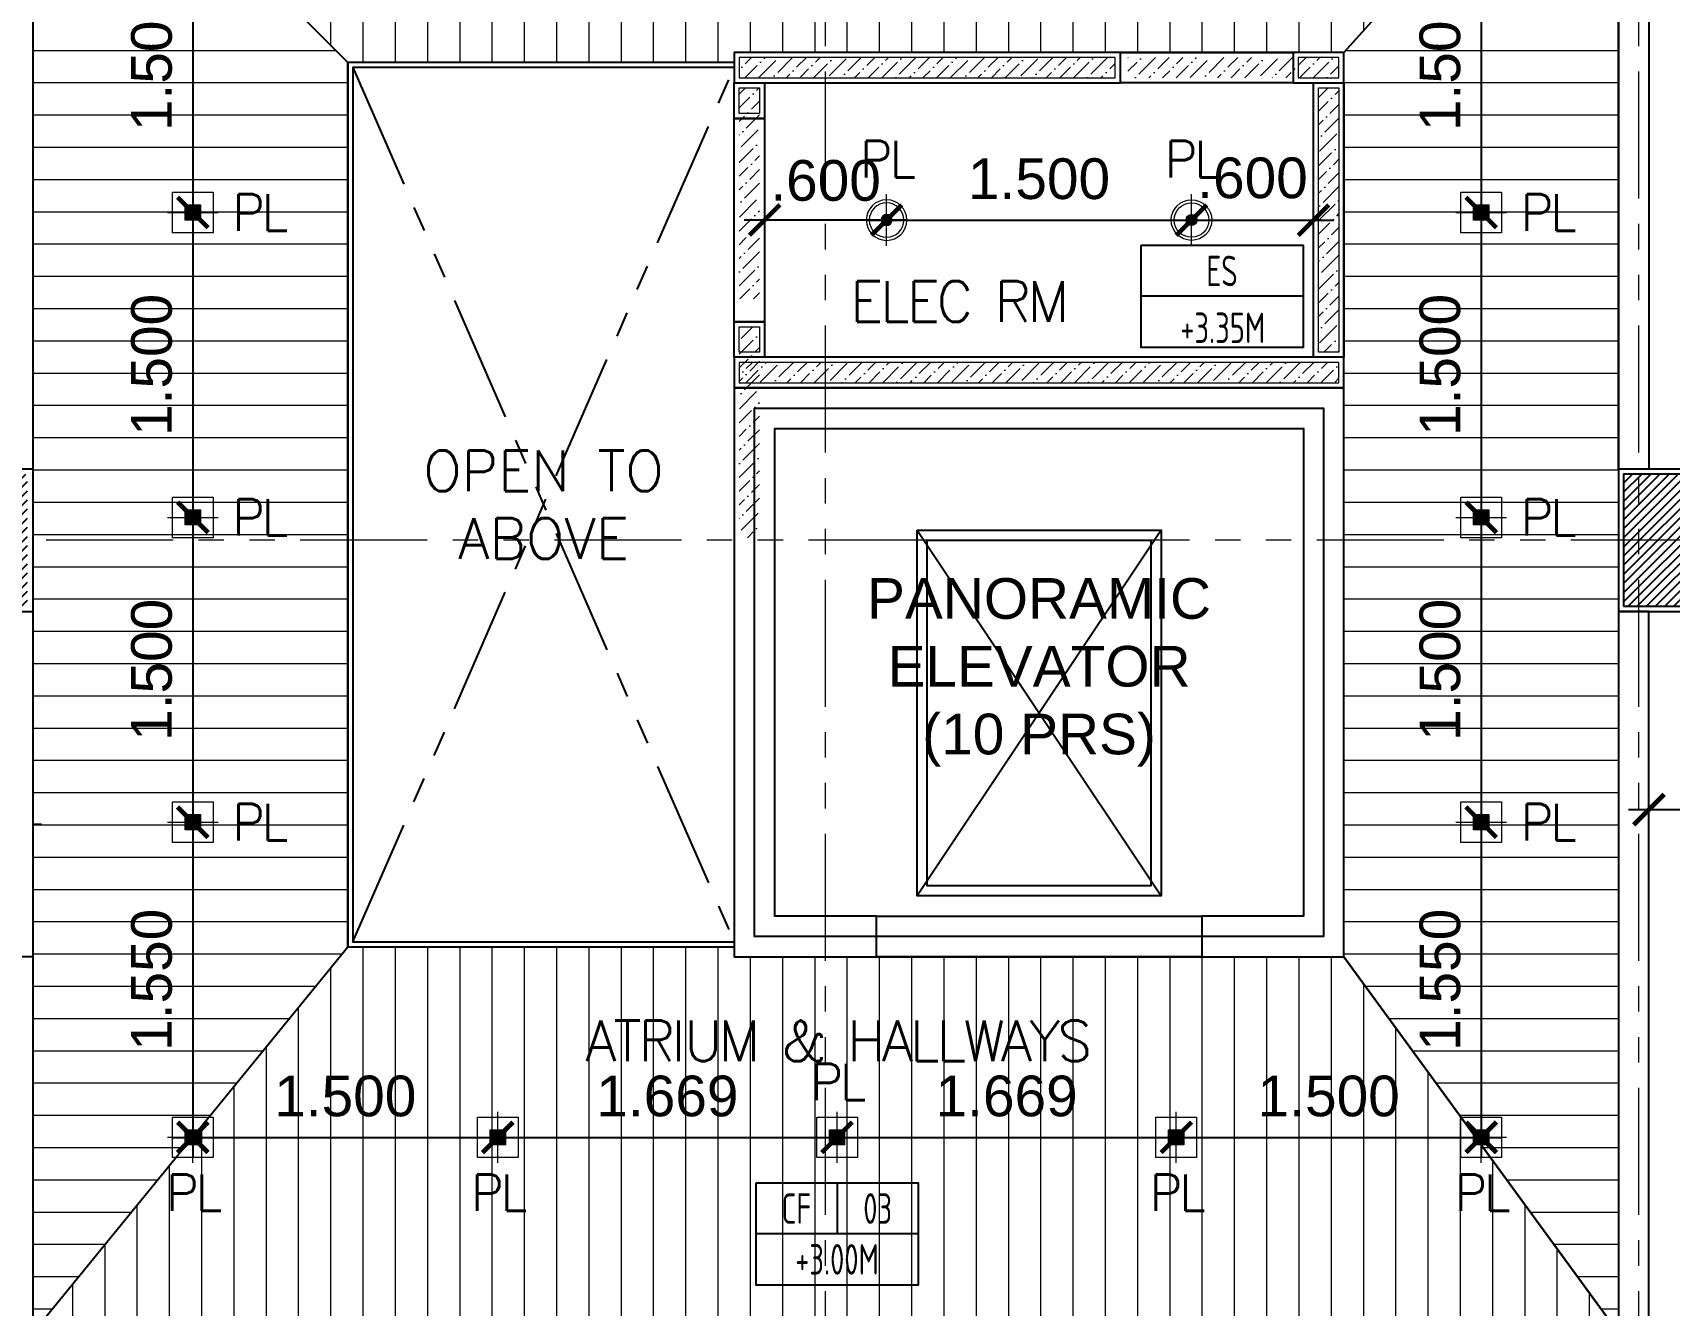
# Model space of a CAD drawing. Header units: metres. Extents: x -12400 to 1, y 0 to 106422.
# Drawn here: x -12294.14 to -12286.09, y 106338.85 to 106345.11 of the extents above; entities that cross this region are included whole.
import ezdxf
from ezdxf.enums import TextEntityAlignment as Align

# ---------------------------------------------------------------- set-up
doc = ezdxf.new("R2010")
doc.units = ezdxf.units.M
doc.header["$PDMODE"] = 35
for name, pattern in [('CENTER', [2, 1.25, -0.25, 0.25, -0.25]), ('HIDDEN2', [4.7625, 3.175, -1.5875]), ('PHANTOM2', [1.25, 0.625, -0.125, 0.125, -0.125, 0.125, -0.125])]:
    doc.linetypes.add(name, pattern=pattern)
for name, color, linetype, lineweight in [('0.1', 1, 'Continuous', 9), ('DIM 001', 251, 'Continuous', 13), ('grid', 1, 'CENTER', 15), ('HATCH', 250, 'Continuous', 5), ('LAYOUT', 1, 'Continuous', 20), ('LF 001', 51, 'Continuous', 20)]:
    doc.layers.add(name, color=color, linetype=linetype, lineweight=lineweight)
for name, color, linetype in [('C-SCHED', 1, 'Continuous'), ('E_FIX_LIGHT1', 2, 'Continuous'), ('FIXTURE', 35, 'Continuous'), ('lighting', 1, 'Continuous'), ('P-HIDE', 1, 'HIDDEN2'), ('stone', 15, 'Continuous'), ('txt', 2, 'Continuous')]:
    doc.layers.add(name, color=color, linetype=linetype)
doc.layers.add('GUIDELINES', color=206, linetype='Continuous', plot=False)
doc.styles.add('architxt', font='architxt.shx', dxfattribs={"width": 0.8})
doc.styles.add('arial', font='arial.ttf')
doc.styles.add('DIMTXT-100', font='arial.ttf')
doc.styles.add('swis721', font='swiss.ttf')
doc.styles.add('T.25', font='romans.shx', dxfattribs={"height": 0.2})
doc.dimstyles.new('D-100', dxfattribs={"dimtxt": 0.2, "dimasz": 0.15, "dimexe": 0.1, "dimexo": 0.1, "dimgap": 0.1, "dimtad": 1, "dimdec": 3, "dimzin": 4, "dimdsep": 46, "dimtxsty": 'DIMTXT-100', "dimblk": 'ARCHTICK', "dimcen": 0.2, "dimdle": 0.1, "dimclrd": 8, "dimclre": 8, "dimclrt": 2, "dimadec": 0, "dimazin": 1, "dimtfac": 1, "dimtdec": 3, "dimtofl": 0, "dimtmove": 2, "dimatfit": 3, "dimfxl": 1, "dimarcsym": 0})
doc.dimstyles.new('DIM 200', dxfattribs={"dimtxt": 200, "dimasz": 1, "dimexe": 0, "dimexo": 40, "dimgap": 50, "dimtad": 1, "dimtoh": 1, "dimdec": 0, "dimlfac": 2, "dimtxsty": 'swis721', "dimblk": 'CIR', "dimcen": 0, "dimclrd": 155, "dimclre": 155, "dimclrt": 4, "dimadec": 0, "dimazin": 0, "dimtfac": 1, "dimtdec": 0, "dimtix": 1, "dimtmove": 1, "dimatfit": 3, "dimldrblk": 'CIR', "dimfxl": 0, "dimarcsym": 0})
pattern_1 = [(90, (-403.72891, -54.30268), (-0.15875, 0), [])]
pattern_2 = [(180, (-403.72891, -54.30268), (-1e-17, -0.15875), [])]

# ---------------------------------------------------------------- blocks, each defined once
blk = doc.blocks.new('_ArchTick')
at = {"color": 0, "linetype": 'ByBlock', "const_width": 0.15}
blk.add_lwpolyline([(-0.5, -0.5), (0.5, 0.5)], dxfattribs=at)
blk = doc.blocks.new('*D1497')
at = {"layer": 'DEFPOINTS', "color": 0, "transparency": 16777216}
for p in [(-12293.3544, 106345.73), (-12293.3544, 106344.23), (-12293.3544, 106344.23)]:
    blk.add_point(p, dxfattribs=at)
at = {"layer": 'DIM 001', "color": 8, "lineweight": -2, "transparency": 16777216}
blk.add_line((-12293.3544, 106345.83), (-12293.3544, 106344.13), dxfattribs=at)
at = {"layer": 'DIM 001', "color": 8, "lineweight": -2, "transparency": 16777216, "xscale": 0.15, "yscale": 0.15, "zscale": 0.15}
for p, rotation in [((-12293.3544, 106345.73), 90), ((-12293.3544, 106344.23), 270)]:
    blk.add_blockref('_ArchTick', p, dxfattribs=dict(at, rotation=rotation))
at = {"layer": 'DIM 001', "color": 2, "transparency": 16777216, "insert": (-12293.5565, 106344.98), "char_height": 0.2, "attachment_point": 5, "rotation": 90, "style": 'DIMTXT-100'}
blk.add_mtext('1.500', dxfattribs=at)
blk = doc.blocks.new('*D1498')
at = {"layer": 'DEFPOINTS', "color": 0, "transparency": 16777216}
for p in [(-12293.3544, 106344.23), (-12293.3544, 106342.73), (-12293.3544, 106342.73)]:
    blk.add_point(p, dxfattribs=at)
at = {"layer": 'DIM 001', "color": 8, "lineweight": -2, "transparency": 16777216}
blk.add_line((-12293.3544, 106344.33), (-12293.3544, 106342.63), dxfattribs=at)
at = {"layer": 'DIM 001', "color": 8, "lineweight": -2, "transparency": 16777216, "xscale": 0.15, "yscale": 0.15, "zscale": 0.15}
for p, rotation in [((-12293.3544, 106344.23), 90), ((-12293.3544, 106342.73), 270)]:
    blk.add_blockref('_ArchTick', p, dxfattribs=dict(at, rotation=rotation))
at = {"layer": 'DIM 001', "color": 2, "transparency": 16777216, "insert": (-12293.5565, 106343.48), "char_height": 0.2, "attachment_point": 5, "rotation": 90, "style": 'DIMTXT-100'}
blk.add_mtext('1.500', dxfattribs=at)
blk = doc.blocks.new('*D1499')
at = {"layer": 'DEFPOINTS', "color": 0, "transparency": 16777216}
for p in [(-12293.3544, 106342.73), (-12293.3544, 106341.23), (-12293.3544, 106341.23)]:
    blk.add_point(p, dxfattribs=at)
at = {"layer": 'DIM 001', "color": 8, "lineweight": -2, "transparency": 16777216}
blk.add_line((-12293.3544, 106342.83), (-12293.3544, 106341.13), dxfattribs=at)
at = {"layer": 'DIM 001', "color": 8, "lineweight": -2, "transparency": 16777216, "xscale": 0.15, "yscale": 0.15, "zscale": 0.15}
for p, rotation in [((-12293.3544, 106342.73), 90), ((-12293.3544, 106341.23), 270)]:
    blk.add_blockref('_ArchTick', p, dxfattribs=dict(at, rotation=rotation))
at = {"layer": 'DIM 001', "color": 2, "transparency": 16777216, "insert": (-12293.5565, 106341.98), "char_height": 0.2, "attachment_point": 5, "rotation": 90, "style": 'DIMTXT-100'}
blk.add_mtext('1.500', dxfattribs=at)
blk = doc.blocks.new('*D1500')
at = {"layer": 'DEFPOINTS', "color": 0, "transparency": 16777216}
for p in [(-12293.3544, 106341.23), (-12293.3544, 106339.68), (-12293.3544, 106339.68)]:
    blk.add_point(p, dxfattribs=at)
at = {"layer": 'DIM 001', "color": 8, "lineweight": -2, "transparency": 16777216}
blk.add_line((-12293.3544, 106341.33), (-12293.3544, 106339.58), dxfattribs=at)
at = {"layer": 'DIM 001', "color": 8, "lineweight": -2, "transparency": 16777216, "xscale": 0.15, "yscale": 0.15, "zscale": 0.15}
for p, rotation in [((-12293.3544, 106341.23), 90), ((-12293.3544, 106339.68), 270)]:
    blk.add_blockref('_ArchTick', p, dxfattribs=dict(at, rotation=rotation))
at = {"layer": 'DIM 001', "color": 2, "transparency": 16777216, "insert": (-12293.5565, 106340.455), "char_height": 0.2, "attachment_point": 5, "rotation": 90, "style": 'DIMTXT-100'}
blk.add_mtext('1.550', dxfattribs=at)
blk = doc.blocks.new('*D1501')
at = {"layer": 'DEFPOINTS', "color": 0, "transparency": 16777216}
for p in [(-12287.0169, 106345.73), (-12287.0169, 106344.23), (-12287.0169, 106344.23)]:
    blk.add_point(p, dxfattribs=at)
at = {"layer": 'DIM 001', "color": 8, "lineweight": -2, "transparency": 16777216}
blk.add_line((-12287.0169, 106345.83), (-12287.0169, 106344.13), dxfattribs=at)
at = {"layer": 'DIM 001', "color": 8, "lineweight": -2, "transparency": 16777216, "xscale": 0.15, "yscale": 0.15, "zscale": 0.15}
for p, rotation in [((-12287.0169, 106345.73), 90), ((-12287.0169, 106344.23), 270)]:
    blk.add_blockref('_ArchTick', p, dxfattribs=dict(at, rotation=rotation))
at = {"layer": 'DIM 001', "color": 2, "transparency": 16777216, "insert": (-12287.219, 106344.98), "char_height": 0.2, "attachment_point": 5, "rotation": 90, "style": 'DIMTXT-100'}
blk.add_mtext('1.500', dxfattribs=at)
blk = doc.blocks.new('*D1502')
at = {"layer": 'DEFPOINTS', "color": 0, "transparency": 16777216}
for p in [(-12287.0169, 106344.23), (-12287.0169, 106342.73), (-12287.0169, 106342.73)]:
    blk.add_point(p, dxfattribs=at)
at = {"layer": 'DIM 001', "color": 8, "lineweight": -2, "transparency": 16777216}
blk.add_line((-12287.0169, 106344.33), (-12287.0169, 106342.63), dxfattribs=at)
at = {"layer": 'DIM 001', "color": 8, "lineweight": -2, "transparency": 16777216, "xscale": 0.15, "yscale": 0.15, "zscale": 0.15}
for p, rotation in [((-12287.0169, 106344.23), 90), ((-12287.0169, 106342.73), 270)]:
    blk.add_blockref('_ArchTick', p, dxfattribs=dict(at, rotation=rotation))
at = {"layer": 'DIM 001', "color": 2, "transparency": 16777216, "insert": (-12287.219, 106343.48), "char_height": 0.2, "attachment_point": 5, "rotation": 90, "style": 'DIMTXT-100'}
blk.add_mtext('1.500', dxfattribs=at)
blk = doc.blocks.new('*D1503')
at = {"layer": 'DEFPOINTS', "color": 0, "transparency": 16777216}
for p in [(-12287.0169, 106342.73), (-12287.0169, 106341.23), (-12287.0169, 106341.23)]:
    blk.add_point(p, dxfattribs=at)
at = {"layer": 'DIM 001', "color": 8, "lineweight": -2, "transparency": 16777216}
blk.add_line((-12287.0169, 106342.83), (-12287.0169, 106341.13), dxfattribs=at)
at = {"layer": 'DIM 001', "color": 8, "lineweight": -2, "transparency": 16777216, "xscale": 0.15, "yscale": 0.15, "zscale": 0.15}
for p, rotation in [((-12287.0169, 106342.73), 90), ((-12287.0169, 106341.23), 270)]:
    blk.add_blockref('_ArchTick', p, dxfattribs=dict(at, rotation=rotation))
at = {"layer": 'DIM 001', "color": 2, "transparency": 16777216, "insert": (-12287.219, 106341.98), "char_height": 0.2, "attachment_point": 5, "rotation": 90, "style": 'DIMTXT-100'}
blk.add_mtext('1.500', dxfattribs=at)
blk = doc.blocks.new('*D1504')
at = {"layer": 'DEFPOINTS', "color": 0, "transparency": 16777216}
for p in [(-12287.0169, 106341.23), (-12287.0169, 106339.68), (-12287.0169, 106339.68)]:
    blk.add_point(p, dxfattribs=at)
at = {"layer": 'DIM 001', "color": 8, "lineweight": -2, "transparency": 16777216}
blk.add_line((-12287.0169, 106341.33), (-12287.0169, 106339.58), dxfattribs=at)
at = {"layer": 'DIM 001', "color": 8, "lineweight": -2, "transparency": 16777216, "xscale": 0.15, "yscale": 0.15, "zscale": 0.15}
for p, rotation in [((-12287.0169, 106341.23), 90), ((-12287.0169, 106339.68), 270)]:
    blk.add_blockref('_ArchTick', p, dxfattribs=dict(at, rotation=rotation))
at = {"layer": 'DIM 001', "color": 2, "transparency": 16777216, "insert": (-12287.219, 106340.455), "char_height": 0.2, "attachment_point": 5, "rotation": 90, "style": 'DIMTXT-100'}
blk.add_mtext('1.550', dxfattribs=at)
blk = doc.blocks.new('*D1507')
at = {"layer": 'DEFPOINTS', "color": 0, "transparency": 16777216}
for p in [(-12293.3544, 106339.68), (-12291.8544, 106339.68), (-12291.8544, 106339.68)]:
    blk.add_point(p, dxfattribs=at)
at = {"layer": 'DIM 001', "color": 8, "lineweight": -2, "transparency": 16777216}
blk.add_line((-12293.4544, 106339.68), (-12291.7544, 106339.68), dxfattribs=at)
at = {"layer": 'DIM 001', "color": 8, "lineweight": -2, "transparency": 16777216, "xscale": 0.15, "yscale": 0.15, "zscale": 0.15, "rotation": 180}
blk.add_blockref('_ArchTick', (-12293.3544, 106339.68), dxfattribs=at)
at = {"layer": 'DIM 001', "color": 8, "lineweight": -2, "transparency": 16777216, "xscale": 0.15, "yscale": 0.15, "zscale": 0.15}
blk.add_blockref('_ArchTick', (-12291.8544, 106339.68), dxfattribs=at)
at = {"layer": 'DIM 001', "color": 2, "transparency": 16777216, "insert": (-12292.6044, 106339.8822), "char_height": 0.2, "attachment_point": 5, "style": 'DIMTXT-100'}
blk.add_mtext('1.500', dxfattribs=at)
blk = doc.blocks.new('*D1508')
at = {"layer": 'DEFPOINTS', "color": 0, "transparency": 16777216}
for p in [(-12288.5169, 106339.68), (-12287.0169, 106339.68), (-12287.0169, 106339.68)]:
    blk.add_point(p, dxfattribs=at)
at = {"layer": 'DIM 001', "color": 8, "lineweight": -2, "transparency": 16777216}
blk.add_line((-12288.6169, 106339.68), (-12286.9169, 106339.68), dxfattribs=at)
at = {"layer": 'DIM 001', "color": 8, "lineweight": -2, "transparency": 16777216, "xscale": 0.15, "yscale": 0.15, "zscale": 0.15, "rotation": 180}
blk.add_blockref('_ArchTick', (-12288.5169, 106339.68), dxfattribs=at)
at = {"layer": 'DIM 001', "color": 8, "lineweight": -2, "transparency": 16777216, "xscale": 0.15, "yscale": 0.15, "zscale": 0.15}
blk.add_blockref('_ArchTick', (-12287.0169, 106339.68), dxfattribs=at)
at = {"layer": 'DIM 001', "color": 2, "transparency": 16777216, "insert": (-12287.7669, 106339.8822), "char_height": 0.2, "attachment_point": 5, "style": 'DIMTXT-100'}
blk.add_mtext('1.500', dxfattribs=at)
blk = doc.blocks.new('*D1510')
at = {"layer": 'DEFPOINTS', "color": 0, "transparency": 16777216}
for p in [(-12290.5419, 106344.1925), (-12290.5419, 106344.1925), (-12289.9419, 106344.1925)]:
    blk.add_point(p, dxfattribs=at)
at = {"layer": 'DIM 001', "color": 8, "lineweight": -2, "transparency": 16777216}
blk.add_line((-12289.8419, 106344.1925), (-12290.6419, 106344.1925), dxfattribs=at)
at = {"layer": 'DIM 001', "color": 8, "lineweight": -2, "transparency": 16777216, "xscale": 0.15, "yscale": 0.15, "zscale": 0.15, "rotation": 180}
blk.add_blockref('_ArchTick', (-12290.5419, 106344.1925), dxfattribs=at)
at = {"layer": 'DIM 001', "color": 8, "lineweight": -2, "transparency": 16777216, "xscale": 0.15, "yscale": 0.15, "zscale": 0.15}
blk.add_blockref('_ArchTick', (-12289.9419, 106344.1925), dxfattribs=at)
at = {"layer": 'DIM 001', "color": 2, "transparency": 16777216, "insert": (-12290.2419, 106344.3862), "char_height": 0.2, "attachment_point": 5, "style": 'DIMTXT-100'}
blk.add_mtext('.600', dxfattribs=at)
blk = doc.blocks.new('*D1511')
at = {"layer": 'DEFPOINTS', "color": 0, "transparency": 16777216}
for p in [(-12289.9419, 106344.1925), (-12288.4419, 106344.1925), (-12288.4419, 106344.1925)]:
    blk.add_point(p, dxfattribs=at)
at = {"layer": 'DIM 001', "color": 8, "lineweight": -2, "transparency": 16777216}
blk.add_line((-12290.0419, 106344.1925), (-12288.3419, 106344.1925), dxfattribs=at)
at = {"layer": 'DIM 001', "color": 8, "lineweight": -2, "transparency": 16777216, "xscale": 0.15, "yscale": 0.15, "zscale": 0.15, "rotation": 180}
blk.add_blockref('_ArchTick', (-12289.9419, 106344.1925), dxfattribs=at)
at = {"layer": 'DIM 001', "color": 8, "lineweight": -2, "transparency": 16777216, "xscale": 0.15, "yscale": 0.15, "zscale": 0.15}
blk.add_blockref('_ArchTick', (-12288.4419, 106344.1925), dxfattribs=at)
at = {"layer": 'DIM 001', "color": 2, "transparency": 16777216, "insert": (-12289.1919, 106344.3947), "char_height": 0.2, "attachment_point": 5, "style": 'DIMTXT-100'}
blk.add_mtext('1.500', dxfattribs=at)
blk = doc.blocks.new('*D1512')
at = {"layer": 'DEFPOINTS', "color": 0, "transparency": 16777216}
for p in [(-12288.4419, 106344.1925), (-12287.8419, 106344.1925), (-12287.8419, 106344.1925)]:
    blk.add_point(p, dxfattribs=at)
at = {"layer": 'DIM 001', "color": 8, "lineweight": -2, "transparency": 16777216}
blk.add_line((-12288.5419, 106344.1925), (-12287.7419, 106344.1925), dxfattribs=at)
at = {"layer": 'DIM 001', "color": 8, "lineweight": -2, "transparency": 16777216, "xscale": 0.15, "yscale": 0.15, "zscale": 0.15, "rotation": 180}
blk.add_blockref('_ArchTick', (-12288.4419, 106344.1925), dxfattribs=at)
at = {"layer": 'DIM 001', "color": 8, "lineweight": -2, "transparency": 16777216, "xscale": 0.15, "yscale": 0.15, "zscale": 0.15}
blk.add_blockref('_ArchTick', (-12287.8419, 106344.1925), dxfattribs=at)
at = {"layer": 'DIM 001', "color": 2, "transparency": 16777216, "insert": (-12288.1419, 106344.3989), "char_height": 0.2, "attachment_point": 5, "style": 'DIMTXT-100'}
blk.add_mtext('.600', dxfattribs=at)
blk = doc.blocks.new('*D1480')
at = {"layer": 'DEFPOINTS', "color": 0, "transparency": 16777216}
for p in [(-12291.8544, 106339.68), (-12290.1856, 106339.68), (-12290.1856, 106339.68)]:
    blk.add_point(p, dxfattribs=at)
at = {"layer": 'DIM 001', "color": 8, "lineweight": -2, "transparency": 16777216}
blk.add_line((-12291.9544, 106339.68), (-12290.0856, 106339.68), dxfattribs=at)
at = {"layer": 'DIM 001', "color": 8, "lineweight": -2, "transparency": 16777216, "xscale": 0.15, "yscale": 0.15, "zscale": 0.15, "rotation": 180}
blk.add_blockref('_ArchTick', (-12291.8544, 106339.68), dxfattribs=at)
at = {"layer": 'DIM 001', "color": 8, "lineweight": -2, "transparency": 16777216, "xscale": 0.15, "yscale": 0.15, "zscale": 0.15}
blk.add_blockref('_ArchTick', (-12290.1856, 106339.68), dxfattribs=at)
at = {"layer": 'DIM 001', "color": 2, "transparency": 16777216, "insert": (-12291.02, 106339.8822), "char_height": 0.2, "attachment_point": 5, "style": 'DIMTXT-100'}
blk.add_mtext('1.669', dxfattribs=at)
blk = doc.blocks.new('*D1481')
at = {"layer": 'DEFPOINTS', "color": 0, "transparency": 16777216}
for p in [(-12290.1856, 106339.68), (-12288.5169, 106339.68), (-12288.5169, 106339.68)]:
    blk.add_point(p, dxfattribs=at)
at = {"layer": 'DIM 001', "color": 8, "lineweight": -2, "transparency": 16777216}
blk.add_line((-12290.2856, 106339.68), (-12288.4169, 106339.68), dxfattribs=at)
at = {"layer": 'DIM 001', "color": 8, "lineweight": -2, "transparency": 16777216, "xscale": 0.15, "yscale": 0.15, "zscale": 0.15, "rotation": 180}
blk.add_blockref('_ArchTick', (-12290.1856, 106339.68), dxfattribs=at)
at = {"layer": 'DIM 001', "color": 8, "lineweight": -2, "transparency": 16777216, "xscale": 0.15, "yscale": 0.15, "zscale": 0.15}
blk.add_blockref('_ArchTick', (-12288.5169, 106339.68), dxfattribs=at)
at = {"layer": 'DIM 001', "color": 2, "transparency": 16777216, "insert": (-12289.3513, 106339.8822), "char_height": 0.2, "attachment_point": 5, "style": 'DIMTXT-100'}
blk.add_mtext('1.669', dxfattribs=at)
blk = doc.blocks.new('*D1491')
at = {"layer": 'DEFPOINTS', "color": 0, "transparency": 16777216}
for p in [(-12286.1919, 106341.2925), (-12285.3419, 106341.2925), (-12285.3419, 106341.2925)]:
    blk.add_point(p, dxfattribs=at)
at = {"layer": 'DIM 001', "color": 8, "lineweight": -2, "transparency": 16777216}
blk.add_line((-12286.2919, 106341.2925), (-12285.2419, 106341.2925), dxfattribs=at)
at = {"layer": 'DIM 001', "color": 8, "lineweight": -2, "transparency": 16777216, "xscale": 0.15, "yscale": 0.15, "zscale": 0.15, "rotation": 180}
blk.add_blockref('_ArchTick', (-12286.1919, 106341.2925), dxfattribs=at)
at = {"layer": 'DIM 001', "color": 8, "lineweight": -2, "transparency": 16777216, "xscale": 0.15, "yscale": 0.15, "zscale": 0.15}
blk.add_blockref('_ArchTick', (-12285.3419, 106341.2925), dxfattribs=at)
at = {"layer": 'DIM 001', "color": 2, "transparency": 16777216, "insert": (-12285.7669, 106341.4947), "char_height": 0.2, "attachment_point": 5, "style": 'DIMTXT-100'}
blk.add_mtext('.850', dxfattribs=at)
blk = doc.blocks.new('*D1524')
at = {"layer": 'DEFPOINTS', "color": 0, "transparency": 16777216}
for p in [(-12298.6419, 106345.9545), (-12298.6419, 106345.9545), (0.6, 0.075)]:
    blk.add_point(p, dxfattribs=at)
at = {"layer": 'DIM 001', "color": 8, "lineweight": -2, "transparency": 16777216}
for p, q in [((0.6, 0.175), (0.6, 106346.0545)), ((0.7, 106345.9545), (-12298.7419, 106345.9545))]:
    blk.add_line(p, q, dxfattribs=at)
at = {"layer": 'DIM 001', "color": 8, "lineweight": -2, "transparency": 16777216, "xscale": 0.15, "yscale": 0.15, "zscale": 0.15, "rotation": 180}
blk.add_blockref('_ArchTick', (-12298.6419, 106345.9545), dxfattribs=at)
at = {"layer": 'DIM 001', "color": 8, "lineweight": -2, "transparency": 16777216, "xscale": 0.15, "yscale": 0.15, "zscale": 0.15}
blk.add_blockref('_ArchTick', (0.6, 106345.9545), dxfattribs=at)
at = {"layer": 'DIM 001', "color": 2, "transparency": 16777216, "insert": (-6149.0209, 106346.1566), "char_height": 0.2, "attachment_point": 5, "style": 'DIMTXT-100'}
blk.add_mtext('12299.242', dxfattribs=at)
blk = doc.blocks.new('CIR')
at = {"color": 4}
blk.add_circle((0, 0), 50, dxfattribs=at)
blk = doc.blocks.new('*U1745')
at = {"layer": 'HATCH'}
h = blk.add_hatch(dxfattribs=at)
h.set_pattern_fill('ANSI36', color=256, scale=0.015)
h.set_pattern_definition([(45, (12092.62419, -106406.766595), (0.02525697034, 0.092608891249), [0.1190625, -0.0238125, 0, -0.0238125])])
h.paths.add_polyline_path([(0.025, 0.125), (0.025, 0.025), (1.325, 0.025), (1.325, 0.125)])
at = {"color": 4}
blk.add_lwpolyline([(1.35, 0), (1.35, 0.15), (0, 0.15), (0, 0)], close=True, dxfattribs=at)
at = {"layer": 'HATCH'}
blk.add_lwpolyline([(1.325, 0.025), (1.325, 0.125), (0.025, 0.125), (0.025, 0.025)], close=True, dxfattribs=at)
blk = doc.blocks.new('*U611')
at = {"layer": 'HATCH'}
h = blk.add_hatch(dxfattribs=at)
h.set_pattern_fill('ANSI36', color=256, scale=0.015)
h.set_pattern_definition([(45, (12091.52419, -106406.766595), (0.02525697034, 0.092608891249), [0.1190625, -0.0238125, 0, -0.0238125])])
h.paths.add_polyline_path([(-0.8125, 0.125), (-0.8125, 0.025), (0.225, 0.025), (0.225, 0.125)])
at = {"color": 4}
blk.add_lwpolyline([(0.25, 0), (0.25, 0.15), (0, 0.15), (0, 0)], close=True, dxfattribs=at)
at = {"layer": 'HATCH'}
blk.add_lwpolyline([(0.225, 0.025), (0.225, 0.125), (0.025, 0.125), (0.025, 0.025)], close=True, dxfattribs=at)
blk = doc.blocks.new('*U1441')
at = {"layer": 'HATCH'}
h = blk.add_hatch(dxfattribs=at)
h.set_pattern_fill('ANSI36', color=256, scale=0.015)
h.set_pattern_definition([(45, (12091.44919, -106406.766595), (0.02525697034, 0.092608891249), [0.1190625, -0.0238125, 0, -0.0238125])])
h.paths.add_polyline_path([(-0.8875, 0.125), (-0.8875, 0.025), (0.15, 0.025), (0.15, 0.125)])
at = {"color": 4}
blk.add_lwpolyline([(0.175, 0), (0.175, 0.15), (0, 0.15), (0, 0)], close=True, dxfattribs=at)
at = {"layer": 'HATCH'}
blk.add_lwpolyline([(0.15, 0.025), (0.15, 0.125), (0.025, 0.125), (0.025, 0.025)], close=True, dxfattribs=at)
blk = doc.blocks.new('*U1747')
at = {"layer": 'HATCH'}
h = blk.add_hatch(dxfattribs=at)
h.set_pattern_fill('ANSI36', color=256, scale=0.015)
h.set_pattern_definition([(45, (12094.27419, -106406.766595), (0.02525697034, 0.092608891249), [0.1190625, -0.0238125, 0, -0.0238125])])
h.paths.add_polyline_path([(0.025, 0.125), (0.025, 0.025), (2.975, 0.025), (2.975, 0.125)])
at = {"color": 4}
blk.add_lwpolyline([(3, 0), (3, 0.15), (0, 0.15), (0, 0)], close=True, dxfattribs=at)
at = {"layer": 'HATCH'}
blk.add_lwpolyline([(2.975, 0.025), (2.975, 0.125), (0.025, 0.125), (0.025, 0.025)], close=True, dxfattribs=at)
blk = doc.blocks.new('*U617')
at = {"layer": 'HATCH'}
h = blk.add_hatch(dxfattribs=at)
h.set_pattern_fill('ANSI36', color=256, scale=0.015)
h.set_pattern_definition([(45, (12091.44919, -106406.766595), (0.02525697034, 0.092608891249), [0.1190625, -0.0238125, 0, -0.0238125])])
h.paths.add_polyline_path([(-0.8875, 0.125), (-0.8875, 0.025), (0.15, 0.025), (0.15, 0.125)])
at = {"color": 4}
blk.add_lwpolyline([(0.175, 0), (0.175, 0.15), (0, 0.15), (0, 0)], close=True, dxfattribs=at)
at = {"layer": 'HATCH'}
blk.add_lwpolyline([(0.15, 0.025), (0.15, 0.125), (0.025, 0.125), (0.025, 0.025)], close=True, dxfattribs=at)
blk = doc.blocks.new('*U1749')
at = {"layer": 'HATCH'}
h = blk.add_hatch(dxfattribs=at)
h.set_pattern_fill('ANSI36', color=256, scale=0.015)
h.set_pattern_definition([(45, (12093.17419, -106406.766595), (0.02525697034, 0.092608891249), [0.1190625, -0.0238125, 0, -0.0238125])])
h.paths.add_polyline_path([(0.025, 0.125), (0.025, 0.025), (1.875, 0.025), (1.875, 0.125)])
at = {"color": 4}
blk.add_lwpolyline([(1.9, 0), (1.9, 0.15), (0, 0.15), (0, 0)], close=True, dxfattribs=at)
at = {"layer": 'HATCH'}
blk.add_lwpolyline([(1.875, 0.025), (1.875, 0.125), (0.025, 0.125), (0.025, 0.025)], close=True, dxfattribs=at)
blk = doc.blocks.new('GFCOLUMNS')
h = blk.add_hatch()
h.set_pattern_fill('ANSI31', color=8, scale=0.01)
h.set_pattern_definition([(45, (12160.829415, -106286.247546), (-0.022450640303, 0.022450640303), [])])
h.paths.add_polyline_path([(-2.2, 18.025), (-1.75, 18.025), (-1.75, 18.675), (-2.2, 18.675)])
h.paths.add_polyline_path([(2.7, 18.675), (2.7, 18.225), (2.05, 18.225), (2.05, 18.675)])
h.paths.add_polyline_path([(6.95, 18.025), (6.5, 18.025), (6.5, 18.675), (6.95, 18.675)])
h.paths.add_polyline_path([(11.2, 17.525), (11.2, 17.975), (10.55, 17.975), (10.55, 17.525)])
h.paths.add_polyline_path([(14.8, 18.025), (15.25, 18.025), (15.25, 18.675), (14.8, 18.675)])
h.paths.add_polyline_path([(19.05, 18.675), (19.05, 18.225), (19.7, 18.225), (19.7, 18.675)])
h.paths.add_polyline_path([(23.95, 18.025), (23.5, 18.025), (23.5, 18.675), (23.95, 18.675)])
h.paths.add_polyline_path([(-2.2, 13.275), (-1.75, 13.275), (-1.75, 13.925), (-2.2, 13.925)])
h.paths.add_polyline_path([(2.6, 13.275), (2.15, 13.275), (2.15, 13.925), (2.6, 13.925)])
h.paths.add_polyline_path([(6.95, 13.275), (6.5, 13.275), (6.5, 13.925), (6.95, 13.925)])
h.paths.add_polyline_path([(11.1, 13.275), (10.7, 13.275), (10.7, 13.675), (11.1, 13.675)])
h.paths.add_polyline_path([(14.8, 13.275), (15.25, 13.275), (15.25, 13.925), (14.8, 13.925)])
h.paths.add_polyline_path([(19.15, 13.275), (19.6, 13.275), (19.6, 13.925), (19.15, 13.925)])
h.paths.add_polyline_path([(23.95, 13.275), (23.5, 13.275), (23.5, 13.925), (23.95, 13.925)])
h.paths.add_polyline_path([(-2.2, 9.025), (-1.75, 9.025), (-1.75, 9.675), (-2.2, 9.675)])
h.paths.add_polyline_path([(6.95, 9.025), (6.5, 9.025), (6.5, 9.675), (6.95, 9.675)])
h.paths.add_polyline_path([(14.8, 9.025), (15.25, 9.025), (15.25, 9.675), (14.8, 9.675)])
h.paths.add_polyline_path([(23.95, 9.025), (23.5, 9.025), (23.5, 9.675), (23.95, 9.675)])
h.paths.add_polyline_path([(-2.2, 4.775), (-1.75, 4.775), (-1.75, 5.425), (-2.2, 5.425)])
h.paths.add_polyline_path([(-2.2, 2.25), (-1.75, 2.25), (-1.75, 2.9), (-2.2, 2.9)])
h.paths.add_polyline_path([(0.675, 0.025), (0.675, 0.475), (0.025, 0.475), (0.025, 0.025)])
h.paths.add_polyline_path([(2.7, 0.025), (2.7, 0.475), (2.05, 0.475), (2.05, 0.025)])
h.paths.add_polyline_path([(2.15, 4.775), (2.6, 4.775), (2.6, 5.425), (2.15, 5.425)])
h.paths.add_polyline_path([(6.95, 0.025), (6.5, 0.025), (6.5, 0.675), (6.95, 0.675)])
h.paths.add_polyline_path([(11.2, 1.025), (11.2, 1.475), (10.55, 1.475), (10.55, 1.025)])
h.paths.add_polyline_path([(14.8, 0.025), (15.25, 0.025), (15.25, 0.675), (14.8, 0.675)])
h.paths.add_polyline_path([(19.05, 0.025), (19.05, 0.475), (19.7, 0.475), (19.7, 0.025)])
h.paths.add_polyline_path([(23.95, 0.025), (23.5, 0.025), (23.5, 0.675), (23.95, 0.675)])
h.paths.add_polyline_path([(6.95, 4.775), (6.5, 4.775), (6.5, 5.425), (6.95, 5.425)])
h.paths.add_polyline_path([(11.1, 4.775), (10.65, 4.775), (10.65, 5.425), (11.1, 5.425)])
h.paths.add_polyline_path([(14.8, 4.775), (15.25, 4.775), (15.25, 5.425), (14.8, 5.425)])
h.paths.add_polyline_path([(19.6, 4.775), (19.15, 4.775), (19.15, 5.425), (19.6, 5.425)])
h.paths.add_polyline_path([(23.95, 4.775), (23.5, 4.775), (23.5, 5.425), (23.95, 5.425)])
at = {"color": 7}
blk.add_lwpolyline([(14.775, 9), (15.275, 9), (15.275, 9.7), (14.775, 9.7)], close=True, dxfattribs=at)
at = {"layer": 'stone', "color": 5}
blk.add_lwpolyline([(14.8, 9.025), (15.25, 9.025), (15.25, 9.675), (14.8, 9.675)], close=True, dxfattribs=at)
blk = doc.blocks.new('L1')
at = {"layer": 'LF 001', "lineweight": 20, "ltscale": 1500}
h = blk.add_hatch(color=256, dxfattribs=at)
edge = h.paths.add_edge_path()
edge.add_arc((0, 0), 0.0319, 0, 360)
at = {"layer": 'LF 001', "ltscale": 1500}
blk.add_lwpolyline([(-0.1, 0, -1), (0.1, 0, -1)], format="xyb", close=True, dxfattribs=at)
at = {"layer": 'LF 001', "color": 76, "lineweight": 18, "ltscale": 1500}
for points in [[(0, 0.15), (0, -0.15)], [(-0.15, 0), (0.15, 0)]]:
    blk.add_lwpolyline(points, dxfattribs=at)
at = {"layer": 'LF 001', "lineweight": 20, "ltscale": 1500}
blk.add_circle((0, 0), 0.0319, dxfattribs=at)
blk = doc.blocks.new('LO')
at = {"layer": 'LAYOUT', "xscale": 1000, "yscale": 1000, "zscale": 1000}
blk.add_blockref('L1', (0, 0), dxfattribs=at)
blk = doc.blocks.new('*U1960')
at = {"layer": 'LF 001', "ltscale": 1500}
blk.add_circle((0, 0), 0.0999, dxfattribs=at)
at = {"layer": 'lighting', "xscale": 0.0008492979043710491, "yscale": 0.0008492979043710491, "zscale": 0.0008492979043710491}
blk.add_blockref('LO', (0, 0), dxfattribs=at)
blk = doc.blocks.new('*U1961')
at = {"layer": 'LF 001', "lineweight": 20, "ltscale": 1500}
blk.add_hatch(color=256, dxfattribs=at).paths.add_polyline_path([(-0.0375, 0.0375), (0.0375, 0.0375), (0.0375, -0.0375), (-0.0375, -0.0375)])
at = {"layer": 'LF 001', "ltscale": 1500}
blk.add_lwpolyline([(-0.1, 0.1), (0.1, 0.1), (0.1, -0.1), (-0.1, -0.1)], close=True, dxfattribs=at)
at = {"layer": 'LF 001', "color": 76, "lineweight": 18, "ltscale": 1500}
for points in [[(0, 0.125), (0, -0.125)], [(-0.125, 0), (0.125, 0)]]:
    blk.add_lwpolyline(points, dxfattribs=at)
at = {"layer": 'LF 001', "lineweight": 20, "ltscale": 1500}
blk.add_lwpolyline([(-0.0375, 0.0375), (0.0375, 0.0375), (0.0375, -0.0375), (-0.0375, -0.0375)], close=True, dxfattribs=at)
blk = doc.blocks.new('A$C26a86990')
at = {"color": 6, "linetype": 'PHANTOM2'}
for points in [[(-18.75, -5.0382), (-18.75, 31.85)], [(-14.75, -5.0382), (-14.75, 31.85)], [(8.0408, 14.531), (-45.6833, 14.531)]]:
    blk.add_leader(points, dimstyle='DIM 200', override={"dimasz": 0.002, "dimgap": 60, "dimtad": 0}, dxfattribs=at)

msp = doc.modelspace()

# ---------------------------------------------------------------- hatches: boundary and pattern name
at = {"layer": 'HATCH'}
h = msp.add_hatch(dxfattribs=at)
h.set_pattern_fill('ANGLE', color=8)
h.set_pattern_definition([(0, (-403.729, -54.303), (0, 6.985), [5.08, -1.905]), (90, (-403.729, -54.303), (-6.985, 4e-16), [5.08, -1.905])])
h.paths.add_polyline_path([(-12292.59188, 106340.61754), (-12292.59188, 106344.96754), (-12294.14188, 106346.51754), (-12294.14188, 106338.71754)])
h = msp.add_hatch(dxfattribs=at)
h.set_pattern_fill('ANSI31', color=8, scale=0.05, angle=135)
h.set_pattern_definition(pattern_2)
h.paths.add_polyline_path([(-12292.59188, 106340.61754), (-12292.59188, 106344.96754), (-12294.14188, 106346.51754), (-12294.14188, 106338.71754)])
h = msp.add_hatch(dxfattribs=at)
h.set_pattern_fill('ANSI31', color=8, scale=0.05, angle=45)
h.set_pattern_definition(pattern_1)
h.paths.add_polyline_path([(-12294.14188, 106346.51754), (-12286.34188, 106346.51754), (-12287.69188, 106345.01754), (-12290.69188, 106345.01754), (-12290.69188, 106344.96754), (-12292.59188, 106344.96754)])
h = msp.add_hatch(dxfattribs=at)
h.set_pattern_fill('ANSI31', color=8, scale=0.05, angle=135)
h.set_pattern_definition(pattern_2)
h.paths.add_polyline_path([(-12287.69188, 106340.56754), (-12287.69188, 106345.01754), (-12286.34188, 106346.51754), (-12286.34188, 106338.71754)])
h = msp.add_hatch(dxfattribs=at)
h.set_pattern_fill('ANSI31', color=8, scale=0.05, angle=45)
h.set_pattern_definition(pattern_1)
h.paths.add_polyline_path([(-12294.14188, 106338.71754), (-12292.59188, 106340.61754), (-12290.69188, 106340.61754), (-12290.69188, 106340.56754), (-12287.69188, 106340.56754), (-12286.34188, 106338.71754)])

# ---------------------------------------------------------------- linework, layer by layer
at = {"color": 1}
for points in [[(-12294.29188, 106346.51754), (-12294.14188, 106346.51754), (-12294.14188, 106342.96754), (-12294.29188, 106342.96754)], [(-12286.34188, 106346.51754), (-12286.19188, 106346.51754), (-12286.19188, 106342.96754), (-12286.34188, 106342.96754)], [(-12288.79188, 106345.01754), (-12287.94188, 106345.01754), (-12287.94188, 106344.86754), (-12288.79188, 106344.86754)], [(-12290.69188, 106344.69254), (-12290.54188, 106344.69254), (-12290.54188, 106343.69254), (-12290.69188, 106343.69254)], [(-12298.49188, 106340.71754), (-12294.29188, 106340.71754), (-12294.29188, 106342.26754), (-12294.14188, 106342.26754), (-12294.14188, 106340.56754), (-12298.49188, 106340.56754)], [(-12286.34188, 106338.71754), (-12286.19188, 106338.71754), (-12286.19188, 106342.26754), (-12286.34188, 106342.26754)]]:
    msp.add_lwpolyline(points, close=True, dxfattribs=at)
at = {"color": 8}
for points in [[(-12292.59188, 106340.61754), (-12292.59188, 106344.96754), (-12294.14188, 106346.51754), (-12294.14188, 106338.71754)], [(-12294.14188, 106346.51754), (-12286.34188, 106346.51754), (-12287.69188, 106345.01754), (-12290.69188, 106345.01754), (-12290.69188, 106344.96754), (-12292.59188, 106344.96754)], [(-12287.69188, 106340.56754), (-12287.69188, 106345.01754), (-12286.34188, 106346.51754), (-12286.34188, 106338.71754)], [(-12294.14188, 106338.71754), (-12292.59188, 106340.61754), (-12290.69188, 106340.61754), (-12290.69188, 106340.56754), (-12287.69188, 106340.56754), (-12286.34188, 106338.71754)]]:
    msp.add_lwpolyline(points, close=True, dxfattribs=at)
at = {"color": 1, "linetype": 'Continuous', "ltscale": 0.05}
for points in [[(-12290.69188, 106344.96754), (-12292.59188, 106344.96754), (-12292.59188, 106340.61754), (-12290.69188, 106340.61754)], [(-12290.69188, 106344.94254), (-12292.56688, 106344.94254), (-12292.56688, 106340.64254), (-12290.69188, 106340.64254)]]:
    msp.add_lwpolyline(points, dxfattribs=at)
at = {"color": 8, "linetype": 'PHANTOM2'}
for points in [[(-12292.56688, 106344.94254), (-12290.69188, 106340.64254)], [(-12292.56688, 106340.64254), (-12290.69188, 106344.94254)]]:
    msp.add_lwpolyline(points, dxfattribs=at)
msp.add_lwpolyline([(-12288.39188, 106340.56754), (-12287.69188, 106340.56754), (-12287.69188, 106343.36754), (-12290.69188, 106343.36754), (-12290.69188, 106340.56754), (-12289.99188, 106340.56754), (-12289.99188, 106340.76754), (-12290.49188, 106340.76754), (-12290.49188, 106343.16754), (-12287.89188, 106343.16754), (-12287.89188, 106340.76754), (-12288.39188, 106340.76754)], close=True)
at = {"color": 8}
msp.add_lwpolyline([(-12294.14188, 106340.56754), (-12294.14188, 106338.71754)], dxfattribs=at)
at = {"layer": 'C-SCHED'}
for p, q in [((-12287.89188, 106343.81754), (-12288.69188, 106343.81754)), ((-12290.18563, 106339.45504), (-12290.18563, 106339.20504)), ((-12289.78563, 106339.20504), (-12290.58563, 106339.20504))]:
    msp.add_line(p, q, dxfattribs=at)
for points in [[(-12288.69188, 106344.06754), (-12288.69188, 106343.56754), (-12287.89188, 106343.56754), (-12287.89188, 106344.06754)], [(-12290.58563, 106339.45504), (-12290.58563, 106338.95504), (-12289.78563, 106338.95504), (-12289.78563, 106339.45504)]]:
    msp.add_lwpolyline(points, close=True, dxfattribs=at)
at = {"layer": 'FIXTURE', "color": 6, "ltscale": 0.3}
for points in [[(-12289.79188, 106342.66754), (-12288.59188, 106342.66754), (-12288.59188, 106340.86754), (-12289.79188, 106340.86754)], [(-12289.74188, 106342.61754), (-12288.64188, 106342.61754), (-12288.64188, 106340.91754), (-12289.74188, 106340.91754)]]:
    msp.add_lwpolyline(points, close=True, dxfattribs=at)
at = {"layer": 'GUIDELINES'}
msp.add_lwpolyline([(-12290.59188, 106343.26754), (-12287.79188, 106343.26754), (-12287.79188, 106340.66754), (-12290.59188, 106340.66754)], close=True, dxfattribs=at)
for points in [[(-12288.59188, 106342.66754), (-12289.79188, 106340.86754)], [(-12289.79188, 106342.66754), (-12288.59188, 106340.86754)]]:
    msp.add_lwpolyline(points, dxfattribs=at)
at = {"layer": 'P-HIDE'}
msp.add_lwpolyline([(-12289.99188, 106340.76754), (-12288.39188, 106340.76754), (-12288.39188, 106340.56754), (-12289.99188, 106340.56754)], close=True, dxfattribs=at)

# ---------------------------------------------------------------- block references
for name, p in [('GFCOLUMNS', (-12301.11688, 106333.26754)), ('*U1749', (-12290.69188, 106344.86754)), ('*U611', (-12287.94188, 106344.86754)), ('*U1747', (-12290.69188, 106343.36754))]:
    msp.add_blockref(name, p)
at = {"xscale": -1, "rotation": 270}
for name, p in [('*U1441', (-12290.69188, 106344.69254)), ('*U1745', (-12287.84188, 106343.51754)), ('*U617', (-12290.69188, 106343.51754))]:
    msp.add_blockref(name, p, dxfattribs=at)
at = {"layer": 'E_FIX_LIGHT1', "rotation": 90}
for name, p in [('*U1961', (-12293.35438, 106344.23004)), ('*U1960', (-12288.44188, 106344.19254)), ('*U1961', (-12287.01688, 106344.23004)), ('*U1961', (-12293.35438, 106342.73004)), ('*U1961', (-12287.01688, 106342.73004)), ('*U1961', (-12293.35438, 106341.23004)), ('*U1961', (-12287.01688, 106341.23004)), ('*U1961', (-12293.35438, 106339.68004)), ('*U1961', (-12291.85438, 106339.68004)), ('*U1961', (-12290.18563, 106339.68004)), ('*U1961', (-12288.51688, 106339.68004)), ('*U1961', (-12287.01688, 106339.68004))]:
    msp.add_blockref(name, p, dxfattribs=at)
at = {"layer": 'E_FIX_LIGHT1', "xscale": -1, "rotation": 270}
msp.add_blockref('*U1960', (-12289.94188, 106344.19254), dxfattribs=at)
at = {"layer": 'grid'}
msp.add_blockref('A$C26a86990', (-12271.49188, 106328.08654), dxfattribs=at)

# ---------------------------------------------------------------- texts
at = {"linetype": 'Continuous', "char_height": 0.2, "attachment_point": 5, "style": 'T.25'}
for s, insert in [('{\\T0.9;\\C3;ELEC RM}', (-12289.59188, 106343.79254)), ('\\pxt28;{\\T0.9;\\C3;ATRIUM & HALLWAYS}', (-12290.18563, 106340.15504))]:
    msp.add_mtext_dynamic_manual_height_columns(s, width=7.6042067, gutter_width=0.001, heights=[0], dxfattribs=dict(at, insert=insert))
at = {"layer": '0.1', "color": 2, "char_height": 0.2, "attachment_point": 5}
for s, insert, style in [('{\\C3;OPEN TO ABOVE}', (-12291.62938, 106342.79254), 'T.25'), ('{\\C3;PANORAMIC ELEVATOR\\P(10 PRS)}', (-12289.19188, 106341.96754), 'arial')]:
    msp.add_mtext_dynamic_manual_height_columns(s, width=1.9752371, gutter_width=1, heights=[0], dxfattribs=dict(at, insert=insert, style=style))
at = {"layer": 'C-SCHED', "color": 2, "style": 'architxt', "width": 0.8}
for s, p in [('ES', (-12288.29188, 106343.86718)), ('CF', (-12290.38563, 106339.25468))]:
    msp.add_text(s, height=0.15, dxfattribs=at).set_placement(p, align=Align.CENTER)
for tag, p in [('+3.35M', (-12288.28846, 106343.5876)), ('03', (-12289.98563, 106339.25468)), ('+3.00M', (-12290.18563, 106339.00468))]:
    msp.add_attdef(tag, text='-', height=0.15, dxfattribs=at).set_placement(p, align=Align.CENTER)
at = {"layer": 'txt', "color": 6, "linetype": 'Continuous', "char_height": 0.18, "attachment_point": 5, "style": 'T.25'}
for insert in [(-12289.94188, 106344.49225), (-12288.44188, 106344.49225), (-12293.02938, 106344.23004), (-12286.69188, 106344.23004), (-12293.02938, 106342.73004), (-12286.69188, 106342.73004), (-12293.02938, 106341.23004), (-12286.69188, 106341.23004), (-12290.18563, 106339.95235), (-12293.35438, 106339.40773), (-12291.85438, 106339.40773), (-12288.51688, 106339.40773), (-12287.01688, 106339.40773)]:
    msp.add_mtext_dynamic_manual_height_columns('{\\T0.9;PL}', width=0.6453045, gutter_width=0.001, heights=[0], dxfattribs=dict(at, insert=insert))

# ---------------------------------------------------------------- dimensions: what is measured, and where the dimension line sits
at = {"layer": 'DIM 001'}
for base, p1, p2, picture, middle in [((-12298.64188, 106345.95449), (0.6, 0.075), (-12298.64188, 106345.95449), '*D1524', (-6149.02094, 106346.15661)), ((-12288.44188, 106344.19254), (-12289.94188, 106344.19254), (-12288.44188, 106344.19254), '*D1511', (-12289.19188, 106344.39465)), ((-12285.34188, 106341.29254), (-12286.19188, 106341.29254), (-12285.34188, 106341.29254), '*D1491', (-12285.76688, 106341.49465)), ((-12291.85438, 106339.68004), (-12293.35438, 106339.68004), (-12291.85438, 106339.68004), '*D1507', (-12292.60438, 106339.88215)), ((-12290.18563, 106339.68004), (-12291.85438, 106339.68004), (-12290.18563, 106339.68004), '*D1480', (-12291.02, 106339.88215)), ((-12288.51688, 106339.68004), (-12290.18563, 106339.68004), (-12288.51688, 106339.68004), '*D1481', (-12289.35125, 106339.88215)), ((-12287.01688, 106339.68004), (-12288.51688, 106339.68004), (-12287.01688, 106339.68004), '*D1508', (-12287.76688, 106339.88215))]:
    dim = msp.add_linear_dim(base=base, p1=p1, p2=p2, dimstyle='D-100', dxfattribs=at)
    dim.commit()
    dim.dimension.update_dxf_attribs({"geometry": picture, "text_midpoint": middle})
for base, p1, p2, picture, middle in [((-12293.35438, 106344.23004), (-12293.35438, 106345.73004), (-12293.35438, 106344.23004), '*D1497', (-12293.55649, 106344.98004)), ((-12287.01688, 106344.23004), (-12287.01688, 106345.73004), (-12287.01688, 106344.23004), '*D1501', (-12287.21899, 106344.98004)), ((-12293.35438, 106342.73004), (-12293.35438, 106344.23004), (-12293.35438, 106342.73004), '*D1498', (-12293.55649, 106343.48004)), ((-12287.01688, 106342.73004), (-12287.01688, 106344.23004), (-12287.01688, 106342.73004), '*D1502', (-12287.21899, 106343.48004)), ((-12293.35438, 106341.23004), (-12293.35438, 106342.73004), (-12293.35438, 106341.23004), '*D1499', (-12293.55649, 106341.98004)), ((-12287.01688, 106341.23004), (-12287.01688, 106342.73004), (-12287.01688, 106341.23004), '*D1503', (-12287.21899, 106341.98004)), ((-12293.35438, 106339.68004), (-12293.35438, 106341.23004), (-12293.35438, 106339.68004), '*D1500', (-12293.55649, 106340.45504)), ((-12287.01688, 106339.68004), (-12287.01688, 106341.23004), (-12287.01688, 106339.68004), '*D1504', (-12287.21899, 106340.45504))]:
    dim = msp.add_linear_dim(base=base, p1=p1, p2=p2, angle=90, dimstyle='D-100', dxfattribs=at)
    dim.commit()
    dim.dimension.update_dxf_attribs({"geometry": picture, "text_midpoint": middle})
for base, p1, p2, picture, middle in [((-12287.84188, 106344.19254), (-12288.44188, 106344.19254), (-12287.84188, 106344.19254), '*D1512', (-12288.14188, 106344.39888)), ((-12290.54188, 106344.19254), (-12289.94188, 106344.19254), (-12290.54188, 106344.19254), '*D1510', (-12290.24188, 106344.3862))]:
    dim = msp.add_linear_dim(base=base, p1=p1, p2=p2, dimstyle='D-100', dxfattribs=at)
    dim.commit()
    dim.dimension.update_dxf_attribs({"geometry": picture, "text_midpoint": middle, "dimtype": 160})

doc.saveas('drawing.dxf')
